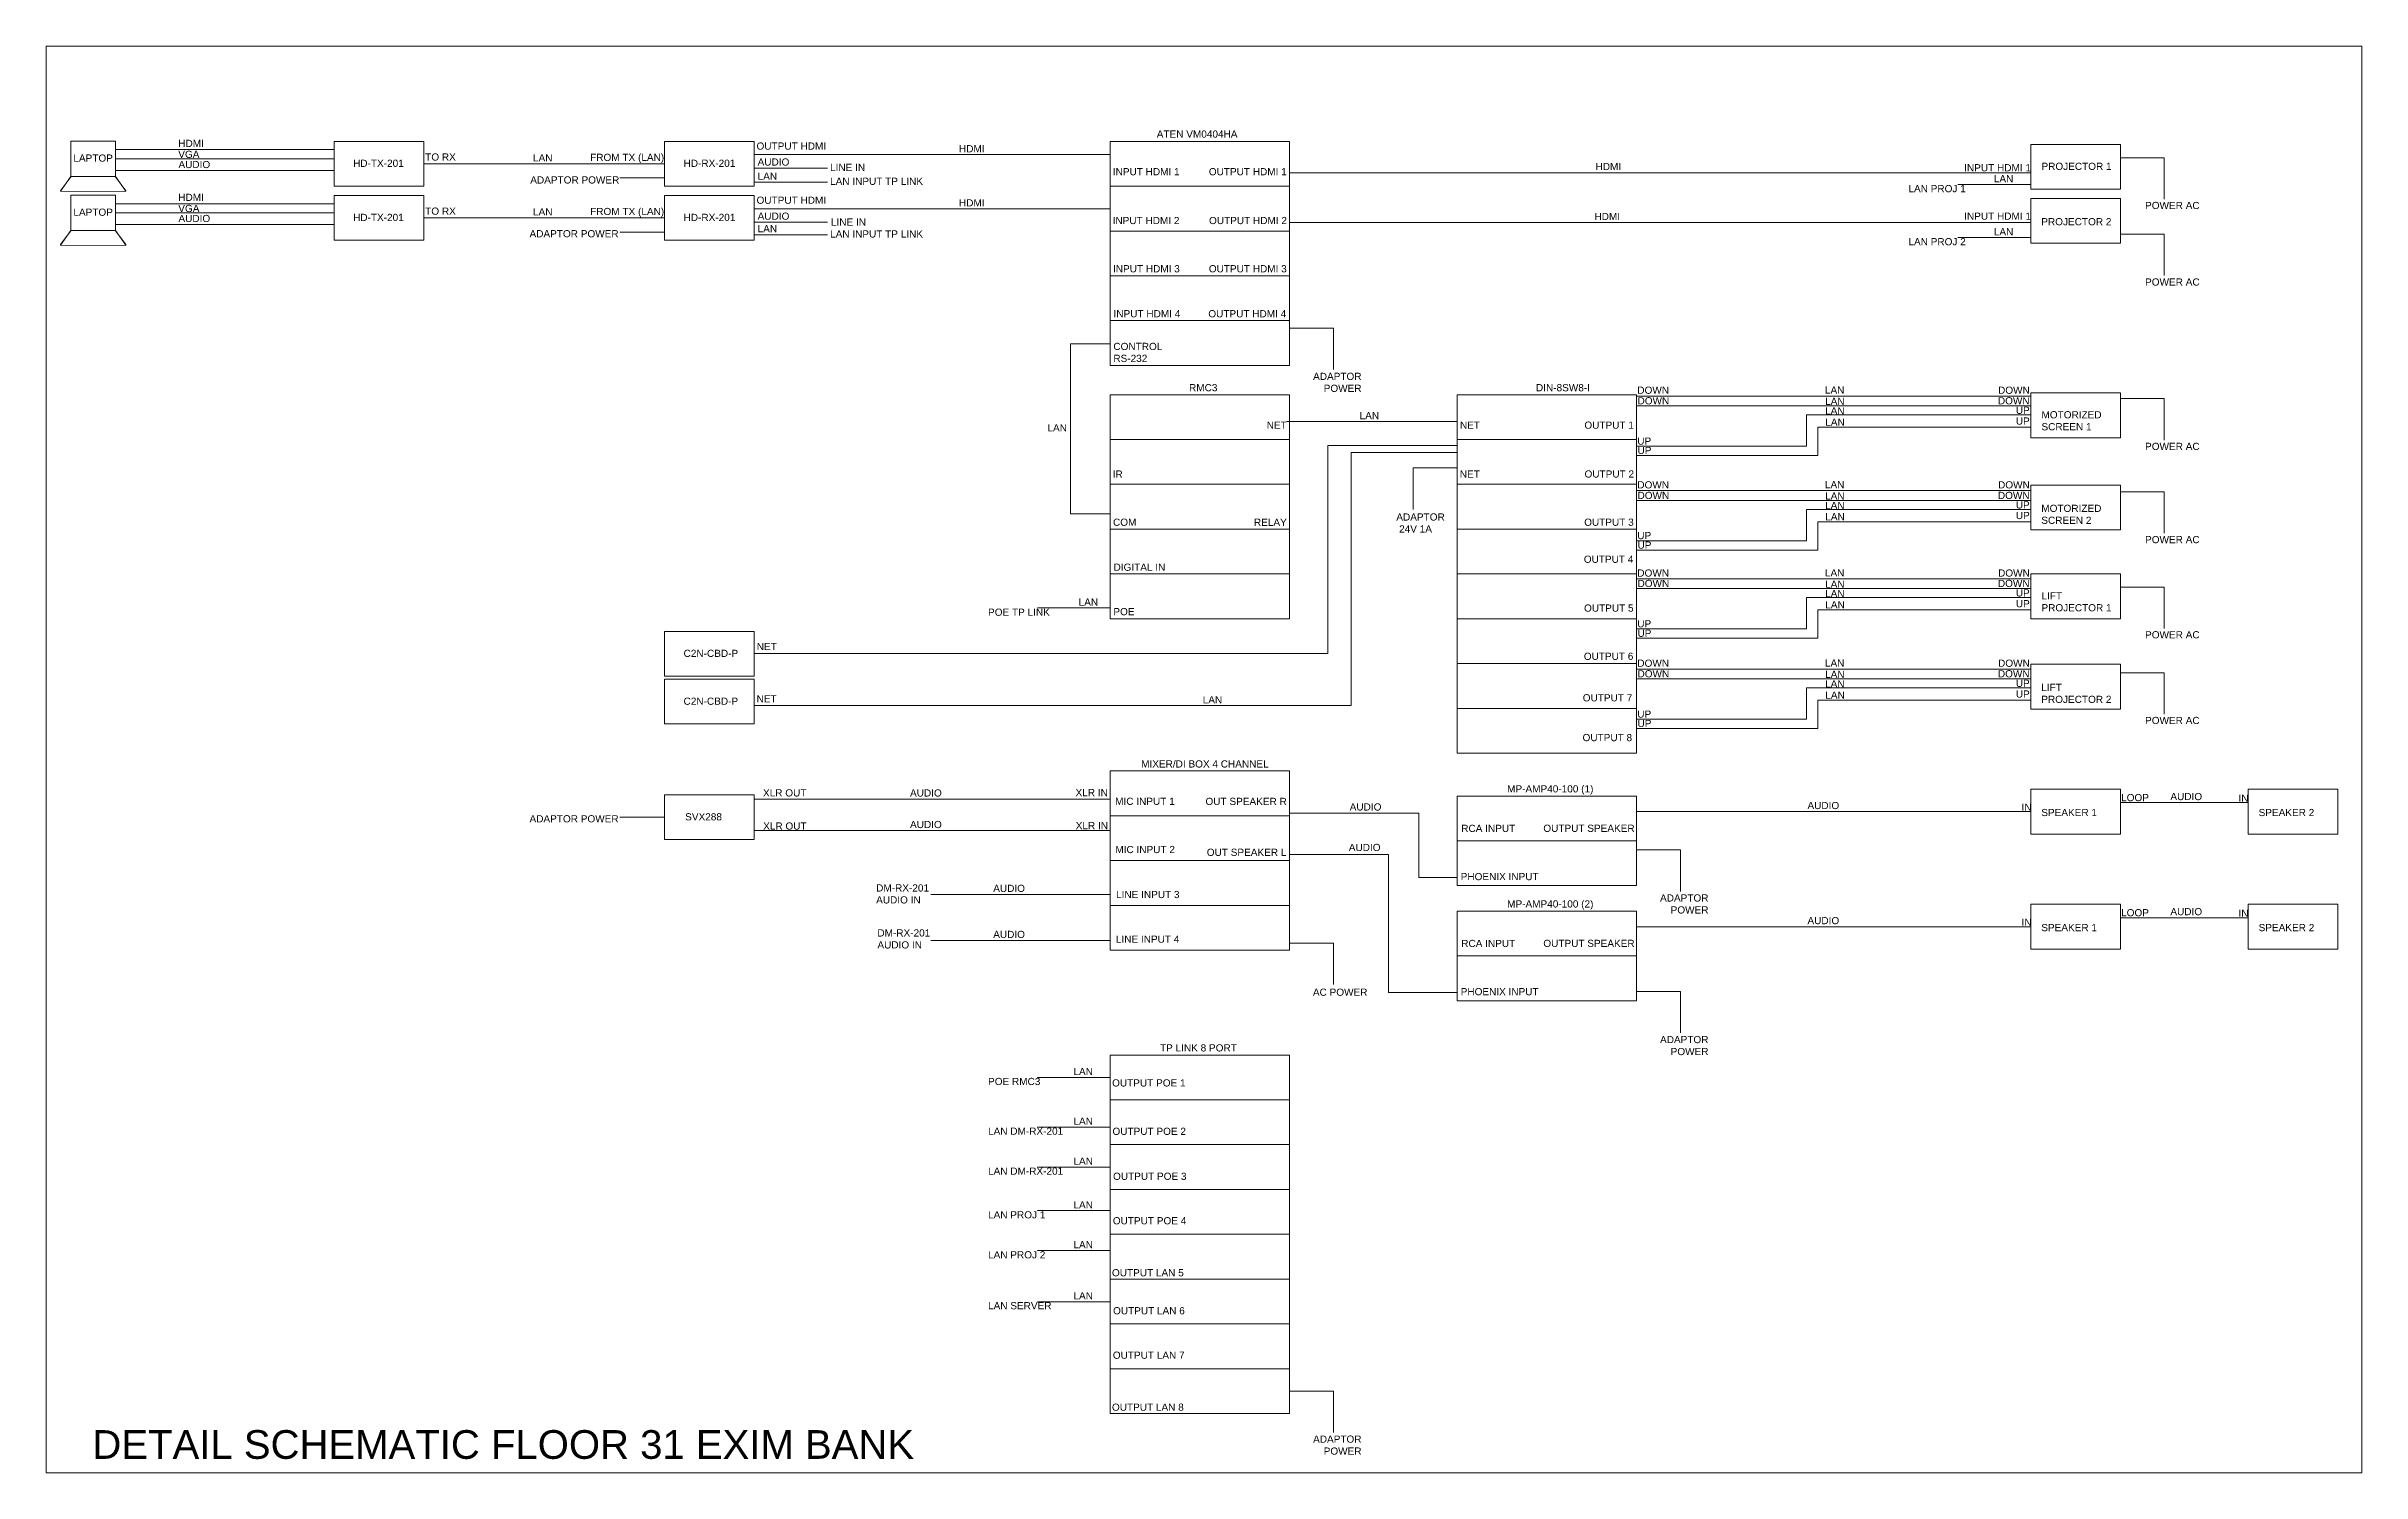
# Model space of a CAD drawing. Header units: inches. Extents: x 650 to 9922, y -3240 to 3248.
# Drawn here: x 767 to 2058, y 143 to 938 of the extents above; entities that cross this region are included whole.
import ezdxf

# ---------------------------------------------------------------- set-up
doc = ezdxf.new("R2010")
doc.units = ezdxf.units.IN
doc.header["$MEASUREMENT"] = 0
doc.styles.get("Standard").update_dxf_attribs({"font": 'arial.ttf'})

msp = doc.modelspace()

# ---------------------------------------------------------------- linework, layer by layer
at = {"color": 3, "linetype": 'Continuous', "lineweight": 9}
msp.add_line((1161.8, 500.8), (1360.3, 500.8), dxfattribs=at)
at = {"linetype": 'Continuous', "lineweight": 9}
for points in [[(767, 938.4), (2058.3, 938.4), (2058.3, 142.6), (767, 142.6), (767, 938.4)], [(780.6, 885.4), (805.6, 885.4), (805.6, 865.7), (780.6, 865.7), (780.6, 885.4)], [(977.5, 870.4), (977.5, 885.3), (927.5, 885.3), (927.5, 860.3), (977.5, 860.3), (977.5, 870.4)], [(1360.3, 885.3), (1360.3, 760.3), (1460.3, 760.3), (1460.3, 885.3), (1360.3, 885.3), (1360.3, 860.3), (1460.3, 860.3), (1460.3, 835.3), (1360.3, 835.3), (1360.3, 810.3), (1460.3, 810.3), (1460.3, 785.3), (1360.3, 785.3), (1360.3, 760.3), (1460.3, 760.3)], [(1923.7, 868.7), (1923.7, 883.6), (1873.7, 883.6), (1873.7, 858.6), (1923.7, 858.6), (1923.7, 868.7)], [(780.6, 865.7), (774.9, 857.5), (774.9, 857.8), (780.6, 865.5)], [(805.6, 865.7), (811.3, 857.5), (811.3, 857.8), (805.6, 865.5)], [(1111.8, 872.8), (977.5, 872.8)], [(774.9, 857.5), (811.3, 857.4)], [(780.6, 855.3), (805.6, 855.3), (805.6, 835.6), (780.6, 835.6), (780.6, 855.3)], [(977.5, 840.2), (977.5, 855.2), (927.5, 855.2), (927.5, 830.2), (977.5, 830.2), (977.5, 840.2)], [(1873.7, 861.2), (1833.1, 861.2)], [(1923.7, 838.5), (1923.7, 853.5), (1873.7, 853.5), (1873.7, 828.5), (1923.7, 828.5), (1923.7, 838.5)], [(1111.8, 842.7), (977.5, 842.7)], [(1161.8, 840.2), (1202.7, 840.2)], [(780.6, 835.6), (774.9, 827.4), (774.9, 827.7), (780.6, 835.4)], [(774.9, 827.4), (811.3, 827.2)], [(805.6, 835.6), (811.3, 827.4), (811.3, 827.7), (805.6, 835.4)], [(1873.7, 831.6), (1833.1, 831.6)], [(1360.3, 677.5), (1338.1, 677.5), (1338.1, 772.3), (1360.3, 772.3)], [(1360.3, 744), (1360.3, 619), (1460.3, 619), (1460.3, 744), (1360.3, 744), (1360.3, 719), (1460.3, 719), (1460.3, 694), (1360.3, 694), (1360.3, 669), (1460.3, 669), (1460.3, 644), (1360.3, 644)], [(1553.9, 744), (1553.9, 619), (1653.9, 619), (1653.9, 744), (1553.9, 744), (1553.9, 719), (1653.9, 719), (1653.9, 694), (1553.9, 694), (1553.9, 669), (1653.9, 669), (1653.9, 644), (1553.9, 644)], [(1653.9, 743.2), (1873.7, 743.2)], [(1653.9, 737.8), (1873.7, 737.8)], [(1923.7, 730), (1923.7, 745), (1873.7, 745), (1873.7, 720), (1923.7, 720), (1923.7, 730)], [(1458.8, 729), (1553.9, 729)], [(1653.9, 715.3), (1748.6, 715.3), (1748.6, 732.7), (1873.7, 732.7)], [(1653.9, 710), (1754.9, 710), (1754.9, 725.9), (1873.7, 725.9)], [(1161.8, 599.6), (1481.7, 599.6), (1481.7, 715.7), (1553.9, 715.7)], [(1161.8, 570.6), (1494.8, 570.6), (1494.8, 711.7), (1553.9, 711.7)], [(1653.9, 690.5), (1873.7, 690.5)], [(1653.9, 685), (1873.7, 685)], [(1923.7, 678.6), (1923.7, 693.6), (1873.7, 693.6), (1873.7, 668.6), (1923.7, 668.6), (1923.7, 678.6)], [(1653.9, 662.5), (1748.6, 662.5), (1748.6, 680), (1873.7, 680)], [(1653.9, 657.3), (1754.9, 657.3), (1754.9, 673.1), (1873.7, 673.1)], [(1653.9, 641.3), (1873.7, 641.3)], [(1653.9, 635.8), (1873.7, 635.8)], [(1923.7, 629), (1923.7, 644), (1873.7, 644), (1873.7, 619), (1923.7, 619), (1923.7, 629)], [(1360.3, 625), (1319.8, 625)], [(1653.9, 613.4), (1748.6, 613.4), (1748.6, 630.8), (1873.7, 630.8)], [(1653.9, 608.1), (1754.9, 608.1), (1754.9, 623.9), (1873.7, 623.9)], [(1161.8, 597), (1161.8, 611.9), (1111.8, 611.9), (1111.8, 586.9), (1161.8, 586.9), (1161.8, 597)], [(1553.9, 619), (1553.9, 544), (1653.9, 544), (1653.9, 619), (1553.9, 619), (1553.9, 594), (1653.9, 594), (1653.9, 569), (1553.9, 569), (1553.9, 544), (1653.9, 544), (1653.9, 544), (1553.9, 544)], [(1161.8, 570.3), (1161.8, 585.3), (1111.8, 585.3), (1111.8, 560.3), (1161.8, 560.3), (1161.8, 570.3)], [(1653.9, 590.9), (1873.7, 590.9)], [(1653.9, 585.5), (1873.7, 585.5)], [(1923.7, 578.7), (1923.7, 593.6), (1873.7, 593.6), (1873.7, 568.6), (1923.7, 568.6), (1923.7, 578.7)], [(1653.9, 563), (1748.6, 563), (1748.6, 580.4), (1873.7, 580.4)], [(1653.9, 557.7), (1754.9, 557.7), (1754.9, 573.6), (1873.7, 573.6)], [(1360.3, 534.1), (1360.3, 434.1), (1460.3, 434.1), (1460.3, 534.1), (1360.3, 534.1), (1360.3, 509.1), (1460.3, 509.1), (1460.3, 484.1), (1360.3, 484.1), (1360.3, 459.1), (1460.3, 459.1), (1460.3, 434.1), (1360.3, 434.1)], [(1161.8, 505.8), (1161.8, 520.8), (1111.8, 520.8), (1111.8, 495.8), (1161.8, 495.8), (1161.8, 505.8)], [(1553.9, 520.1), (1553.9, 470.1), (1653.9, 470.1), (1653.9, 520.1), (1553.9, 520.1), (1553.9, 495.1), (1653.9, 495.1), (1653.9, 470.1), (1553.9, 470.1), (1553.9, 470.1), (1653.9, 470.1), (1653.9, 470.1), (1553.9, 470.1)], [(1923.7, 508.9), (1923.7, 523.9), (1873.7, 523.9), (1873.7, 498.9), (1923.7, 498.9), (1923.7, 508.9)], [(2044.9, 508.9), (2044.9, 523.9), (1994.9, 523.9), (1994.9, 498.9), (2044.9, 498.9), (2044.9, 508.9)], [(1553.9, 455.9), (1553.9, 405.9), (1653.9, 405.9), (1653.9, 455.9), (1553.9, 455.9), (1553.9, 430.9), (1653.9, 430.9), (1653.9, 405.9), (1553.9, 405.9), (1553.9, 405.9), (1653.9, 405.9), (1653.9, 405.9), (1553.9, 405.9)], [(1923.7, 444.7), (1923.7, 459.7), (1873.7, 459.7), (1873.7, 434.7), (1923.7, 434.7), (1923.7, 444.7)], [(2044.9, 444.7), (2044.9, 459.7), (1994.9, 459.7), (1994.9, 434.7), (2044.9, 434.7), (2044.9, 444.7)], [(1360.3, 375.6), (1360.3, 275.6), (1460.3, 275.6), (1460.3, 375.6), (1360.3, 375.6), (1360.3, 350.6), (1460.3, 350.6), (1460.3, 325.6), (1360.3, 325.6), (1360.3, 300.6), (1460.3, 300.6), (1460.3, 275.6), (1360.3, 275.6), (1360.3, 175.6), (1460.3, 175.6), (1460.3, 275.6), (1360.3, 275.6), (1360.3, 250.6), (1460.3, 250.6), (1460.3, 225.6), (1360.3, 225.6), (1360.3, 200.6), (1460.3, 200.6), (1460.3, 175.6), (1360.3, 175.6)], [(1360.3, 363.1), (1319.8, 363.1)], [(1360.3, 335.4), (1319.8, 335.4)], [(1360.3, 313.1), (1319.8, 313.1)], [(1360.3, 288.8), (1319.8, 288.8)], [(1360.3, 266.5), (1319.8, 266.5)], [(1360.3, 238), (1319.8, 238)]]:
    msp.add_lwpolyline(points, dxfattribs=at)
at = {"color": 5, "linetype": 'Continuous', "lineweight": 9}
for points in [[(805.6, 880.7), (927.5, 880.7)], [(1161.8, 877.9), (1360.3, 877.9)], [(1460.3, 867.8), (1873.7, 867.8)], [(805.6, 850.5), (927.5, 850.5)], [(1161.8, 847.7), (1360.3, 847.7)], [(1460.3, 840.1), (1873.7, 840.1)]]:
    msp.add_lwpolyline(points, dxfattribs=at)
at = {"color": 7, "linetype": 'Continuous', "lineweight": 9}
for points in [[(1161.8, 870.4), (1161.8, 860.3), (1111.8, 860.3), (1111.8, 885.3), (1161.8, 885.3), (1161.8, 870.4), (1202.7, 870.4)], [(1161.8, 840.2), (1161.8, 830.2), (1111.8, 830.2), (1111.8, 855.2), (1161.8, 855.2), (1161.8, 840.2), (1202.7, 840.2)], [(1161.8, 862.5), (1202.7, 862.5)], [(1161.8, 833.2), (1202.7, 833.2)]]:
    msp.add_lwpolyline(points, dxfattribs=at)
at = {"color": 2, "linetype": 'Continuous', "lineweight": 9}
for points in [[(805.6, 875.6), (927.5, 875.6)], [(805.6, 845.5), (927.5, 845.5)]]:
    msp.add_lwpolyline(points, dxfattribs=at)
at = {"color": 3, "linetype": 'Continuous', "lineweight": 9}
for points in [[(805.6, 869.1), (927.5, 869.1)], [(1161.8, 870.4), (1202.7, 870.4)], [(1161.8, 840.2), (1202.7, 840.2)], [(805.6, 839), (927.5, 839)], [(1161.8, 518.4), (1360.3, 518.4)], [(1460.3, 510.6), (1532.5, 510.6), (1532.5, 474.6), (1553.9, 474.6)], [(1873.7, 511.4), (1653.9, 511.4)], [(1923.7, 516.4), (1994.9, 516.4)], [(1460.3, 487.5), (1515.5, 487.5), (1515.5, 410.4), (1553.9, 410.4)], [(1360.3, 465.2), (1260.3, 465.2)], [(1923.7, 452.2), (1994.9, 452.2)], [(1360.3, 439.5), (1260.3, 439.5)], [(1873.7, 447.2), (1653.9, 447.2)]]:
    msp.add_lwpolyline(points, dxfattribs=at)
at = {"color": 1, "linetype": 'Continuous', "lineweight": 9}
for points in [[(1923.7, 876.1), (1948.2, 876.1), (1948.2, 853.1)], [(1111.8, 864.9), (1086.8, 864.9)], [(1111.8, 834.7), (1086.8, 834.7)], [(1923.7, 833.5), (1948.2, 833.5), (1948.2, 810.4)], [(1460.3, 781.1), (1484.9, 781.1), (1484.9, 758)], [(1923.7, 741.8), (1948.2, 741.8), (1948.2, 718.7)], [(1553.9, 703.1), (1529.3, 703.1), (1529.3, 680)], [(1923.7, 689.8), (1948.2, 689.8), (1948.2, 666.7)], [(1923.7, 636.7), (1948.2, 636.7), (1948.2, 613.6)], [(1923.7, 588.9), (1948.2, 588.9), (1948.2, 565.8)], [(1111.8, 508.3), (1086.8, 508.3)], [(1653.9, 490), (1678.4, 490), (1678.4, 466.9)], [(1460.3, 438.1), (1484.9, 438.1), (1484.9, 415)], [(1653.9, 411), (1678.4, 411), (1678.4, 387.9)], [(1460.3, 188.1), (1484.9, 188.1), (1484.9, 165.1)]]:
    msp.add_lwpolyline(points, dxfattribs=at)

# ---------------------------------------------------------------- texts
at = {"linetype": 'Continuous', "lineweight": 9}
for s, width, heights, insert, char_height, attachment_point in [('ATEN VM0404HA', 47.3, [0], (1386.3, 891.4), 4, 1), ('VGA', 44.698, [0], (840.6, 880.1), 4, 1), ('HDMI', 44.698, [0], (840.6, 886.2), 4, 1), ('TO RX ', 44.698, [0], (978.3, 878.6), 4, 1), ('LAN', 44.698, [0], (1049.3, 878.1), 4, 3), ('FROM TX (LAN)', 44.698, [0], (1070.3, 878.4), 4, 1), ('OUTPUT HDMI', 44.698, [0], (1163.1, 884.7), 4, 1), ('HDMI', 44.698, [0], (1276, 883.2), 4, 1), ('LAPTOP', 44.698, [0], (782.1, 878), 4, 1), ('AUDIO', 44.698, [0], (840.7, 874.4), 4, 1), ('HD-TX-201', 44.698, [0], (938.1, 875.1), 4, 1), ('HD-RX-201', 44.698, [0], (1122.4, 875.1), 4, 1), ('AUDIO', 44.698, [0], (1163.7, 875.8), 4, 1), ('LINE IN', 44.698, [0], (1204.1, 868.8), 4, 7), ('INPUT HDMI 1', 44.698, [0], (1361.8, 870.4), 4, 1), ('OUTPUT HDMI 1', 44.698, [0], (1458.8, 870.4), 4, 3), ('HDMI', 44.698, [0], (1631, 873.3), 4, 1), ('INPUT HDMI 1', 44.698, [0], (1836.6, 872.6), 4, 1), ('LAN', 44.698, [0], (1864, 866.5), 4, 3), ('PROJECTOR 1', 44.698, [0], (1879.7, 873.4), 4, 1), ('HDMI', 44.698, [0], (840.6, 856.1), 4, 1), ('OUTPUT HDMI', 44.698, [0], (1163.1, 854.5), 4, 1), ('HDMI', 44.698, [0], (1276, 853), 4, 1), ('LAN PROJ 1', 44.698, [0], (1805.5, 856.9), 4, 7), ('LAPTOP', 44.698, [0], (782.1, 847.8), 4, 1), ('VGA', 44.698, [0], (840.6, 849.9), 4, 1), ('AUDIO', 44.698, [0], (840.7, 844.3), 4, 1), ('HD-TX-201', 44.698, [0], (938.1, 844.9), 4, 1), ('TO RX ', 44.698, [0], (978.3, 848.4), 4, 1), ('LAN', 44.698, [0], (1049.3, 848), 4, 3), ('FROM TX (LAN)', 44.698, [0], (1070.3, 848.2), 4, 1), ('HD-RX-201', 44.698, [0], (1122.4, 844.9), 4, 1), ('AUDIO', 44.698, [0], (1163.7, 845.6), 4, 1), ('LINE IN', 44.698, [0], (1204.6, 838.3), 4, 7), ('INPUT HDMI 2', 44.698, [0], (1361.7, 839.1), 4, 7), ('OUTPUT HDMI 2', 44.698, [0], (1458.9, 839.1), 4, 9), ('HDMI', 44.698, [0], (1630.4, 845.4), 4, 1), ('INPUT HDMI 1', 44.698, [0], (1836.6, 845.6), 4, 1), ('PROJECTOR 2', 44.698, [0], (1879.6, 842.5), 4, 1), ('POWER AC', 44.698, [0], (1967.9, 847.5), 4, 9), ('LAN PROJ 2', 44.698, [0], (1805.5, 827.3), 4, 7), ('LAN', 44.698, [0], (1864, 836.9), 4, 3), ('INPUT HDMI 3', 44.698, [0], (1361.9, 812.2), 4, 7), ('OUTPUT HDMI 3', 44.698, [4.09], (1458.8, 812.2), 4, 9), ('POWER AC', 44.698, [0], (1967.9, 804.8), 4, 9), ('INPUT HDMI 4', 44.698, [0], (1362.2, 787.1), 4, 7), ('OUTPUT HDMI 4', 44.698, [0], (1458.5, 787.1), 4, 9), ('CONTROL RS-232', 44.698, [0], (1362.1, 762.2), 4, 7), ('RMC3', 47.3, [0], (1404.3, 749.9), 4, 1), ('ADAPTOR POWER', 44.698, [0], (1500.5, 745.5), 4, 9), ('DIN-8SW8-I', 47.3, [0], (1597.8, 749.9), 4, 1), ('DOWN', 44.698, [0], (1672, 748.5), 4, 3), ('DOWN', 44.698, [0], (1672.1, 742.6), 4, 3), ('LAN', 44.698, [0], (1769.8, 748.6), 4, 3), ('LAN', 44.698, [0], (1769.9, 742.3), 4, 3), ('LAN', 44.698, [0], (1769.9, 737), 4, 3), ('DOWN', 44.698, [0], (1855.4, 742.6), 4, 1), ('DOWN', 44.698, [0], (1855.5, 748.5), 4, 1), ('UP', 44.698, [0], (1865.4, 737.3), 4, 1), ('LAN', 44.698, [0], (1336.2, 727.5), 4, 3), ('NET', 44.698, [0], (1458.8, 729), 4, 3), ('LAN', 44.698, [0], (1510.3, 734.3), 4, 3), ('NET', 44.698, [0], (1555.4, 729), 4, 1), ('OUTPUT 1', 44.698, [0], (1652.4, 729), 4, 3), ('LAN', 44.698, [0], (1770, 730.7), 4, 3), ('UP', 44.698, [0], (1865.4, 731.3), 4, 1), ('MOTORIZED\\PSCREEN 1', 44.698, [0], (1879.7, 734.8), 4, 1), ('UP', 44.698, [0], (1654.3, 720.1), 4, 1), ('UP', 44.698, [0], (1654.4, 714.9), 4, 1), ('POWER AC', 44.698, [0], (1967.9, 713.1), 4, 9), ('IR', 44.698, [0], (1361.7, 697.7), 4, 7), ('NET', 44.698, [0], (1555.3, 697.7), 4, 7), ('OUTPUT 2', 44.698, [0], (1652.5, 697.7), 4, 9), ('DOWN', 44.698, [0], (1672, 695.7), 4, 3), ('DOWN', 44.698, [0], (1672.1, 689.8), 4, 3), ('LAN', 44.698, [0], (1769.8, 695.8), 4, 3), ('LAN', 44.698, [0], (1769.9, 689.5), 4, 3), ('DOWN', 44.698, [0], (1855.4, 689.8), 4, 1), ('DOWN', 44.698, [0], (1855.5, 695.7), 4, 1), ('UP', 44.698, [0], (1865.4, 684.5), 4, 1), ('COM', 44.698, [0], (1361.9, 670.8), 4, 7), ('RELAY', 44.698, [4.09], (1458.8, 670.8), 4, 9), ('ADAPTOR\\P 24V 1A', 44.698, [0], (1519.9, 667.1), 4, 7), ('OUTPUT 3', 44.698, [4.09], (1652.3, 670.8), 4, 9), ('LAN', 44.698, [0], (1769.9, 684.2), 4, 3), ('LAN', 44.698, [0], (1770, 677.9), 4, 3), ('UP', 44.698, [0], (1865.4, 678.6), 4, 1), ('MOTORIZED SCREEN 2', 44.698, [0], (1879.6, 682.6), 4, 1), ('UP', 44.698, [0], (1654.3, 667.4), 4, 1), ('UP', 44.698, [0], (1654.4, 662.1), 4, 1), ('POWER AC', 44.698, [0], (1967.9, 661.1), 4, 9), ('DIGITAL IN', 44.698, [0], (1362.2, 645.7), 4, 7), ('OUTPUT 4', 44.698, [0], (1652.1, 654.2), 4, 3), ('DOWN', 44.698, [0], (1672, 646.5), 4, 3), ('LAN', 44.698, [0], (1769.8, 646.6), 4, 3), ('DOWN', 44.698, [0], (1855.5, 646.5), 4, 1), ('DOWN', 44.698, [0], (1672.1, 640.7), 4, 3), ('LAN', 44.698, [0], (1769.9, 640.3), 4, 3), ('LAN', 44.698, [0], (1769.9, 635), 4, 3), ('DOWN', 44.698, [0], (1855.4, 640.7), 4, 1), ('UP', 44.698, [0], (1865.4, 635.4), 4, 1), ('LIFT PROJECTOR 1', 44.698, [0], (1879.7, 633.8), 4, 1), ('POE TP LINK', 44.698, [0], (1292.2, 620.6), 4, 7), ('LAN', 44.698, [0], (1353.6, 630.3), 4, 3), ('POE', 44.698, [0], (1362.1, 620.9), 4, 7), ('OUTPUT 5', 44.698, [0], (1652.2, 622.9), 4, 9), ('LAN', 44.698, [0], (1770, 628.8), 4, 3), ('UP', 44.698, [0], (1865.4, 629.4), 4, 1), ('UP', 44.698, [0], (1654.3, 618.2), 4, 1), ('UP', 44.698, [0], (1654.4, 612.9), 4, 1), ('POWER AC', 44.698, [0], (1967.9, 608), 4, 9), ('C2N-CBD-P', 44.698, [0], (1122.4, 601.7), 4, 1), ('NET', 44.698, [0], (1174.4, 605.5), 4, 3), ('OUTPUT 6', 44.698, [4.09], (1652.1, 596), 4, 9), ('DOWN', 44.698, [0], (1672, 596.2), 4, 3), ('LAN', 44.698, [0], (1769.8, 596.3), 4, 3), ('DOWN', 44.698, [0], (1855.5, 596.2), 4, 1), ('DOWN', 44.698, [0], (1672.1, 590.3), 4, 3), ('LAN', 44.698, [0], (1769.9, 590), 4, 3), ('LAN', 44.698, [0], (1769.9, 584.7), 4, 3), ('DOWN', 44.698, [0], (1855.4, 590.3), 4, 1), ('UP', 44.698, [0], (1865.4, 585), 4, 1), ('LIFT PROJECTOR 2', 44.698, [0], (1879.6, 582.7), 4, 1), ('C2N-CBD-P', 44.698, [0], (1122.4, 575), 4, 1), ('NET', 44.698, [0], (1174.3, 576.3), 4, 3), ('LAN', 44.698, [0], (1422.8, 575.8), 4, 3), ('OUTPUT 7', 44.698, [0], (1651.5, 576.9), 4, 3), ('LAN', 44.698, [0], (1770, 578.4), 4, 3), ('UP', 44.698, [0], (1865.4, 579), 4, 1), ('UP', 44.698, [0], (1654.3, 567.8), 4, 1), ('UP', 44.698, [0], (1654.4, 562.6), 4, 1), ('POWER AC', 44.698, [0], (1967.9, 560.2), 4, 9), ('OUTPUT 8', 44.698, [0], (1651.4, 554.7), 4, 3), ('MIXER/DI BOX 4 CHANNEL', 76.365, [0], (1377.6, 540), 4, 1), ('XLR OUT', 44.698, [0], (1166.7, 519.8), 4, 7), ('AUDIO', 44.698, [0], (1248.7, 523.8), 4, 1), ('XLR IN', 44.698, [0], (1341, 520), 4, 7), ('MIC INPUT 1', 44.698, [0], (1363.1, 515.1), 4, 7), ('OUT SPEAKER R', 53.702, [0], (1458.8, 519.1), 4, 3), ('MP-AMP40-100 (1)', 76.365, [0], (1581.7, 526.1), 4, 1), ('AUDIO', 44.698, [0], (1749.2, 516.8), 4, 1), ('LOOP', 44.698, [0], (1924.1, 521.2), 4, 1), ('AUDIO', 44.698, [0], (1951.6, 521.8), 4, 1), ('IN', 44.698, [0], (1989.6, 520.9), 4, 1), ('SVX288', 44.698, [0], (1123.3, 510.5), 4, 1), ('XLR OUT', 44.698, [0], (1166.8, 501.3), 4, 7), ('AUDIO', 44.698, [0], (1248.7, 506.2), 4, 1), ('XLR IN', 44.698, [0], (1341.1, 501.6), 4, 7), ('AUDIO', 44.698, [0], (1493.9, 516), 4, 1), ('RCA INPUT', 44.698, [0], (1556.1, 500), 4, 7), ('OUTPUT SPEAKER', 57.978, [0], (1652.8, 504.1), 4, 3), ('IN', 44.698, [0], (1868.6, 515.9), 4, 1), ('SPEAKER 1', 44.698, [0], (1879.6, 512.9), 4, 1), ('SPEAKER 2', 44.698, [0], (2000.8, 512.9), 4, 1), ('MIC INPUT 2', 44.698, [0], (1363.2, 488.2), 4, 7), ('OUT SPEAKER L', 53.702, [0], (1458.6, 490.7), 4, 3), ('AUDIO', 44.698, [0], (1493.4, 493.4), 4, 1), ('DM-RX-201\\PAUDIO IN', 44.698, [0], (1229.8, 460.1), 4, 7), ('AUDIO', 44.698, [0], (1295.1, 470.6), 4, 1), ('LINE INPUT 3', 44.698, [0], (1363.6, 463.1), 4, 7), ('PHOENIX INPUT', 44.698, [4.14], (1555.8, 473.1), 4, 7), ('ADAPTOR POWER', 44.698, [0], (1694, 454.5), 4, 9), ('MP-AMP40-100 (2)', 76.365, [0], (1581.7, 461.9), 4, 1), ('AUDIO', 44.698, [0], (1749.2, 452.6), 4, 1), ('LOOP', 44.698, [0], (1924.1, 457), 4, 1), ('AUDIO', 44.698, [0], (1951.6, 457.6), 4, 1), ('IN', 44.698, [0], (1989.6, 456.7), 4, 1), ('DM-RX-201\\PAUDIO IN', 44.698, [0], (1230.5, 435), 4, 7), ('AUDIO', 44.698, [0], (1295.1, 444.9), 4, 1), ('LINE INPUT 4', 44.698, [0], (1363.5, 438.2), 4, 7), ('RCA INPUT', 44.698, [0], (1556.1, 435.8), 4, 7), ('OUTPUT SPEAKER', 57.978, [0], (1652.8, 439.9), 4, 3), ('IN', 44.698, [0], (1868.6, 451.7), 4, 1), ('SPEAKER 1', 44.698, [0], (1879.6, 448.7), 4, 1), ('SPEAKER 2', 44.698, [0], (2000.8, 448.7), 4, 1), ('AC POWER', 44.698, [0], (1503.8, 408.6), 4, 9), ('PHOENIX INPUT', 44.698, [4.14], (1555.8, 408.9), 4, 7), ('TP LINK 8 PORT', 76.365, [0], (1388.1, 381.6), 4, 1), ('ADAPTOR POWER', 44.698, [0], (1694, 375.5), 4, 9), ('POE RMC3', 44.698, [0], (1292.2, 358.8), 4, 7), ('LAN', 44.698, [0], (1350.7, 368.4), 4, 3), ('OUTPUT POE 1', 44.698, [0], (1361.4, 358), 4, 7), ('LAN', 44.698, [0], (1350.7, 340.7), 4, 3), ('LAN DM-RX-201', 44.698, [0], (1292.2, 331.1), 4, 7), ('OUTPUT POE 2', 44.698, [0], (1361.6, 331), 4, 7), ('LAN DM-RX-201', 44.698, [0], (1292.2, 308.8), 4, 7), ('LAN', 44.698, [0], (1350.7, 318.4), 4, 3), ('OUTPUT POE 3', 44.698, [0], (1361.9, 305.9), 4, 7), ('LAN PROJ 1', 44.698, [0], (1292.2, 284.4), 4, 7), ('LAN', 44.698, [0], (1350.7, 294), 4, 3), ('OUTPUT POE 4', 44.698, [0], (1361.8, 281.1), 4, 7), ('LAN', 44.698, [0], (1350.7, 271.8), 4, 3), ('LAN PROJ 2', 44.698, [0], (1292.2, 262.1), 4, 7), ('OUTPUT LAN 5', 44.698, [0], (1361.3, 252.1), 4, 7), ('LAN SERVER', 44.698, [0], (1292.2, 233.7), 4, 7), ('LAN', 44.698, [0], (1350.7, 243.3), 4, 3), ('OUTPUT LAN 6', 44.698, [0], (1361.9, 230.9), 4, 7), ('OUTPUT LAN 7', 44.698, [0], (1361.8, 206.1), 4, 7), ('OUTPUT LAN 8', 44.698, [0], (1361.3, 177.1), 4, 7), ('DETAIL SCHEMATIC FLOOR 31 EXIM BANK', 473.724, [16.6], (792.7, 150.1), 16, 7), ('ADAPTOR POWER', 44.698, [0], (1500.5, 152.6), 4, 9)]:
    msp.add_mtext_dynamic_manual_height_columns(s, width=width, gutter_width=1, heights=heights, dxfattribs=dict(at, insert=insert, char_height=char_height, attachment_point=attachment_point))
at = {"color": 7, "linetype": 'Continuous', "lineweight": 9, "char_height": 4}
for s, width, insert, attachment_point in [('ADAPTOR POWER', 62.563, (1036.9, 865.8), 1), ('LAN', 44.698, (1163.7, 867.9), 1), ('LAN INPUT TP LINK', 54.318, (1204.1, 861), 7), ('ADAPTOR POWER', 52.315, (1036.5, 835.8), 1), ('LAN', 44.698, (1163.7, 838.6), 1), ('LAN INPUT TP LINK', 54.318, (1204.1, 831.6), 7), ('ADAPTOR POWER', 52.315, (1036.5, 509.4), 1)]:
    msp.add_mtext_dynamic_manual_height_columns(s, width=width, gutter_width=1, heights=[0], dxfattribs=dict(at, insert=insert, attachment_point=attachment_point))

doc.saveas('drawing.dxf')
